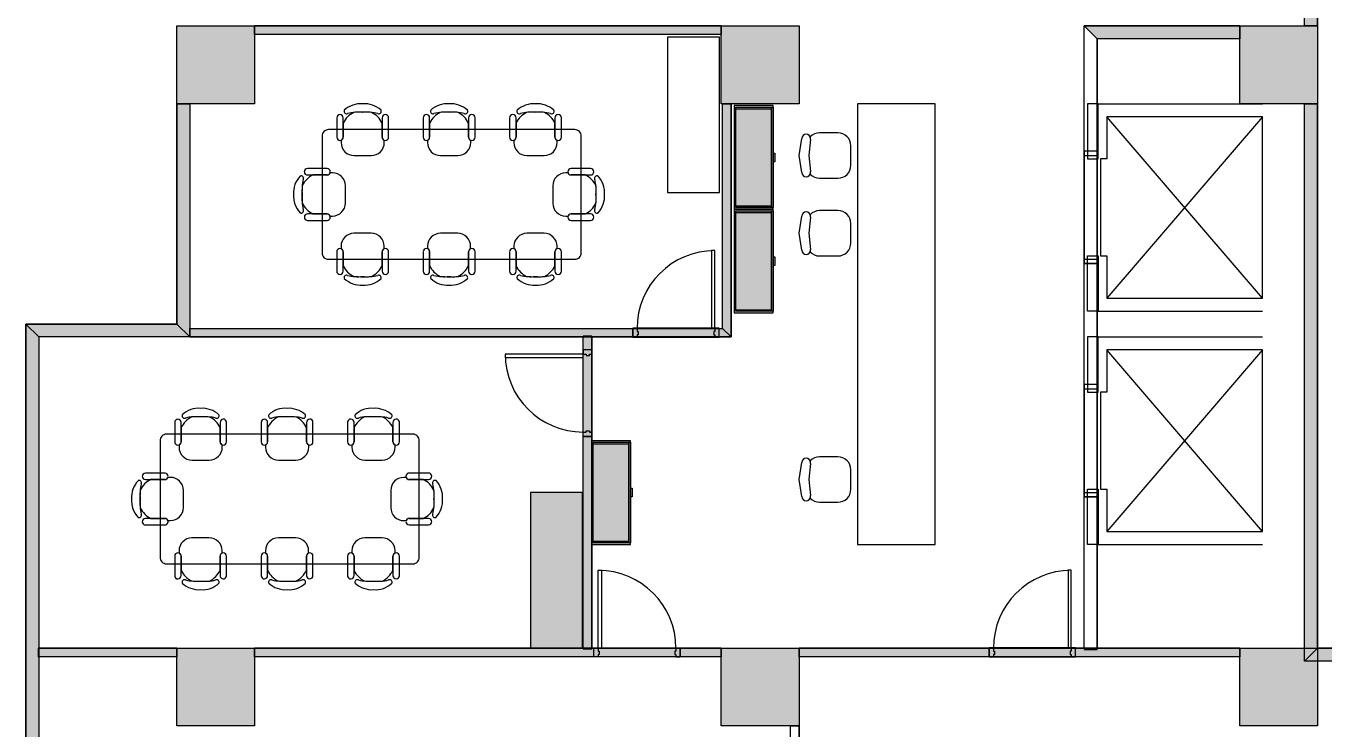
# Model space of a CAD drawing. Extents: x 3 to 120, y 2 to 103.
# Drawn here: x 30.2 to 80.2, y 41.9 to 69 of the extents above; entities that cross this region are included whole.
import ezdxf

# ---------------------------------------------------------------- set-up
doc = ezdxf.new("R2010")
doc.units = 0
doc.header["$LTSCALE"] = 1.44
doc.header["$MEASUREMENT"] = 0
doc.layers.add('01_-_WALLS', color=250, linetype='CONTINUOUS')
doc.layers.add('12_-_FURNITURE', color=5, linetype='CONTINUOUS')

msp = doc.modelspace()

# ---------------------------------------------------------------- hatches: boundary and pattern name
at = {"layer": '01_-_WALLS'}
for points in [[(79.5, 69), (79.5, 90), (79.75, 90), (80, 90), (80, 69), (79.75, 69)], [(36, 66), (36, 69), (39, 69), (39, 66)], [(57, 68.667), (39, 68.667), (39, 68.833), (39, 69), (57, 69), (57, 68.833)], [(57, 66), (57, 69), (60, 69), (60, 66)], [(77, 68.5), (71.5, 68.5), (71, 69), (77, 69), (77, 68.75)], [(77, 66), (77, 69), (80, 69), (80, 66)], [(36.5, 66), (36.5, 57), (36, 57.5), (36, 66), (36.25, 66)], [(57.042, 57.333), (57.042, 66), (57.208, 66), (57.375, 66), (57.375, 57)], [(79.5, 44.5), (79.5, 66), (79.75, 66), (80, 66), (80, 45)], [(30.679, 57), (30.679, 8.422), (30.179, 8.429), (30.179, 57.5)], [(36.5, 57), (30.679, 57), (30.179, 57.5), (36, 57.5)], [(36.5, 57.333), (57.042, 57.333), (57.375, 57), (36.5, 57), (36.5, 57.167)], [(51.667, 57), (52, 57), (52, 57.033), (51.667, 57.033)], [(51.667, 45), (51.667, 57), (52, 57), (52, 45)], [(30.679, 44.667), (30.679, 45), (30.645, 45), (30.645, 44.667)], [(36, 44.667), (30.679, 44.667), (30.679, 45), (36, 45), (36, 44.833)], [(36, 42), (36, 45), (39, 45), (39, 42)], [(57, 44.667), (39, 44.667), (39, 44.833), (39, 45), (57, 45), (57, 44.833)], [(52, 45), (51.667, 45), (51.667, 44.967), (52, 44.967)], [(57, 42), (57, 45), (60, 45), (60, 42)], [(77, 44.667), (60, 44.667), (60, 44.833), (60, 45), (77, 45), (77, 44.833)], [(71.5, 45), (71, 45), (71, 44.95), (71.5, 44.95)], [(77, 42), (77, 45), (80, 45), (80, 42)], [(97, 44.5), (79.5, 44.5), (80, 45), (97, 45), (97, 44.75)]]:
    msp.add_hatch(color=256, dxfattribs=at).paths.add_polyline_path(points)
at = {"layer": '12_-_FURNITURE'}
for points in [[(57.5, 61.929), (59, 61.929), (59, 65.929), (57.5, 65.929)], [(57.5, 57.929), (59, 57.929), (59, 61.929), (57.5, 61.929)], [(52, 49), (53.5, 49), (53.5, 53), (52, 53)], [(52.062, 49.063), (52.062, 52.938), (53.5, 52.938), (53.5, 49.063)], [(49.643, 45), (51.643, 45), (51.643, 51), (49.643, 51)]]:
    msp.add_hatch(color=256, dxfattribs=at).paths.add_polyline_path(points)
h = msp.add_hatch(color=256, dxfattribs=at)
h.paths.add_polyline_path([(59, 63.762), (59, 64.095), (59.062, 64.095), (59.062, 63.762)])
h.paths.add_polyline_path([(57.562, 61.991), (57.562, 65.866), (59, 65.866), (59, 61.991)])
h = msp.add_hatch(color=256, dxfattribs=at)
h.paths.add_polyline_path([(59, 59.762), (59, 60.095), (59.062, 60.095), (59.062, 59.762)])
h.paths.add_polyline_path([(57.562, 57.991), (57.562, 61.866), (59, 61.866), (59, 57.991)])

# ---------------------------------------------------------------- linework, layer by layer
at = {"layer": '01_-_WALLS', "linetype": 'CONTINUOUS'}
for p, q in [((71, 45), (71, 69)), ((71.5, 45), (71.5, 68.5)), ((71.542, 66), (77.875, 66)), ((77.875, 58.5), (71.875, 65.5)), ((77.875, 65.5), (71.875, 58.5)), ((71.5, 64.167), (71, 64.167)), ((71.5, 59.833), (71, 59.833)), ((71.542, 58), (77.875, 58)), ((30.179, 57.5), (30.179, 8.429)), ((36, 57.5), (30.179, 57.5)), ((53.583, 57), (53.583, 57.333)), ((53.583, 57.333), (53.75, 57.333)), ((53.583, 57), (53.583, 57.333)), ((53.75, 57.333), (53.75, 57.208)), ((53.75, 57.208), (53.792, 57.208)), ((53.75, 57.083), (53.75, 57)), ((53.792, 57.083), (53.75, 57.083)), ((53.792, 57.208), (53.792, 57.083)), ((56.75, 57.208), (56.708, 57.208)), ((56.708, 57.208), (56.708, 57.083)), ((56.708, 57.083), (56.75, 57.083)), ((56.917, 57.333), (56.75, 57.333)), ((56.75, 57.333), (56.75, 57.208)), ((56.75, 57.083), (56.75, 57)), ((56.917, 57), (56.917, 57.333)), ((56.917, 57), (56.917, 57.333)), ((30.679, 57), (30.679, 8.422)), ((36.5, 57), (30.679, 57)), ((51.667, 45), (51.667, 57)), ((52, 45), (52, 57)), ((53.75, 57), (53.583, 57)), ((56.75, 57), (56.917, 57)), ((71.542, 57), (77.875, 57)), ((52, 56.5), (51.667, 56.5)), ((51.667, 56.5), (51.667, 56.333)), ((52, 56.5), (51.667, 56.5)), ((51.667, 56.333), (51.792, 56.333)), ((51.792, 56.333), (51.792, 56.292)), ((51.792, 56.292), (51.917, 56.292)), ((51.917, 56.333), (52, 56.333)), ((51.917, 56.292), (51.917, 56.333)), ((52, 56.333), (52, 56.5)), ((77.875, 49.5), (71.875, 56.5)), ((77.875, 56.5), (71.875, 49.5)), ((71.5, 55.167), (71, 55.167)), ((51.667, 53.167), (51.667, 53.333)), ((51.667, 53.333), (51.792, 53.333)), ((52, 53.167), (51.667, 53.167)), ((52, 53.167), (51.667, 53.167)), ((51.792, 53.333), (51.792, 53.375)), ((51.792, 53.375), (51.917, 53.375)), ((51.917, 53.375), (51.917, 53.333)), ((51.917, 53.333), (52, 53.333)), ((52, 53.333), (52, 53.167)), ((71.5, 50.833), (71, 50.833)), ((71.542, 49), (77.875, 49)), ((52.083, 44.667), (52.083, 45)), ((52.083, 45), (52.25, 45)), ((52.083, 44.667), (52.083, 45)), ((52.25, 44.667), (52.083, 44.667)), ((52.25, 45), (52.25, 44.875)), ((52.25, 44.875), (52.292, 44.875)), ((52.25, 44.75), (52.25, 44.667)), ((52.292, 44.75), (52.25, 44.75)), ((52.292, 44.875), (52.292, 44.75)), ((55.25, 44.875), (55.208, 44.875)), ((55.208, 44.875), (55.208, 44.75)), ((55.208, 44.75), (55.25, 44.75)), ((55.417, 45), (55.25, 45)), ((55.25, 45), (55.25, 44.875)), ((55.25, 44.75), (55.25, 44.667)), ((55.25, 44.667), (55.417, 44.667)), ((55.417, 44.667), (55.417, 45)), ((55.417, 44.667), (55.417, 45)), ((67.333, 44.667), (67.333, 45)), ((67.333, 45), (67.5, 45)), ((67.333, 44.667), (67.333, 45)), ((67.5, 44.667), (67.333, 44.667)), ((67.5, 45), (67.5, 44.875)), ((67.5, 44.875), (67.542, 44.875)), ((67.5, 44.75), (67.5, 44.667)), ((67.542, 44.75), (67.5, 44.75)), ((67.542, 44.875), (67.542, 44.75)), ((70.5, 44.875), (70.458, 44.875)), ((70.458, 44.875), (70.458, 44.75)), ((70.458, 44.75), (70.5, 44.75)), ((70.667, 45), (70.5, 45)), ((70.5, 45), (70.5, 44.875)), ((70.5, 44.75), (70.5, 44.667)), ((70.5, 44.667), (70.667, 44.667)), ((70.667, 44.667), (70.667, 45)), ((70.667, 44.667), (70.667, 45))]:
    msp.add_line(p, q, dxfattribs=at)
for points in [[(79.5, 69), (79.5, 90), (79.75, 90), (80, 90), (80, 69), (79.75, 69)], [(36, 66), (36, 69), (39, 69), (39, 66)], [(57, 68.667), (39, 68.667), (39, 68.833), (39, 69), (57, 69), (57, 68.833)], [(57, 66), (57, 69), (60, 69), (60, 66)], [(77, 68.5), (71.5, 68.5), (71, 69), (77, 69), (77, 68.75)], [(71, 45), (71, 69), (71.5, 68.5), (71.5, 45)], [(77, 66), (77, 69), (80, 69), (80, 66)], [(36.5, 66), (36.5, 57), (36, 57.5), (36, 66), (36.25, 66)], [(57.042, 57.333), (57.042, 66), (57.208, 66), (57.375, 66), (57.375, 57)], [(71.542, 66), (71.125, 66), (71.125, 63.875), (71.542, 63.875)], [(79.5, 44.5), (79.5, 66), (79.75, 66), (80, 66), (80, 45)], [(71.875, 65.5), (71.875, 63.875), (71.625, 63.875), (71.625, 60.125), (71.875, 60.125), (71.875, 58.5), (77.875, 58.5), (77.875, 60.125), (77.875, 63.875), (77.875, 65.5)], [(71.508, 59.833), (71.508, 64.167), (70.992, 64.167), (70.992, 59.833)], [(71.5, 64.167), (71, 64.167), (71, 64), (71.5, 64)], [(56.625, 60.333), (56.625, 57.333), (56.75, 57.333), (56.75, 60.333)], [(71.542, 58), (71.125, 58), (71.125, 60.125), (71.542, 60.125)], [(71.5, 59.833), (71, 59.833), (71, 60), (71.5, 60)], [(30.679, 57), (30.679, 8.422), (30.179, 8.429), (30.179, 57.5)], [(36.5, 57), (30.679, 57), (30.179, 57.5), (36, 57.5)], [(36.5, 57.333), (57.042, 57.333), (57.375, 57), (36.5, 57), (36.5, 57.167)], [(53.583, 56.992), (56.917, 56.992), (56.917, 57.341), (53.583, 57.341)], [(51.667, 57), (52, 57), (52, 57.033), (51.667, 57.033)], [(51.667, 45), (51.667, 57), (52, 57), (52, 45)], [(71.542, 57), (71.125, 57), (71.125, 54.875), (71.542, 54.875)], [(48.667, 56.208), (51.667, 56.208), (51.667, 56.333), (48.667, 56.333)], [(52.008, 53.167), (52.008, 56.5), (51.659, 56.5), (51.659, 53.167)], [(71.875, 56.5), (71.875, 54.875), (71.625, 54.875), (71.625, 51.125), (71.875, 51.125), (71.875, 49.5), (77.875, 49.5), (77.875, 51.125), (77.875, 54.875), (77.875, 56.5)], [(71.508, 50.833), (71.508, 55.167), (70.992, 55.167), (70.992, 50.833)], [(71.5, 55.167), (71, 55.167), (71, 55), (71.5, 55)], [(71.542, 49), (71.125, 49), (71.125, 51.125), (71.542, 51.125)], [(71.5, 50.833), (71, 50.833), (71, 51), (71.5, 51)], [(52.375, 48), (52.375, 45), (52.25, 45), (52.25, 48)], [(70.375, 48), (70.375, 45), (70.5, 45), (70.5, 48)], [(30.679, 44.667), (30.679, 45), (30.645, 45), (30.645, 44.667)], [(36, 44.667), (30.679, 44.667), (30.679, 45), (36, 45), (36, 44.833)], [(36, 42), (36, 45), (39, 45), (39, 42)], [(57, 44.667), (39, 44.667), (39, 44.833), (39, 45), (57, 45), (57, 44.833)], [(52, 45), (51.667, 45), (51.667, 44.967), (52, 44.967)], [(55.417, 44.659), (52.083, 44.659), (52.083, 45.008), (55.417, 45.008)], [(57, 42), (57, 45), (60, 45), (60, 42)], [(77, 44.667), (60, 44.667), (60, 44.833), (60, 45), (77, 45), (77, 44.833)], [(67.333, 44.659), (70.667, 44.659), (70.667, 45.008), (67.333, 45.008)], [(71.5, 45), (71, 45), (71, 44.95), (71.5, 44.95)], [(77, 42), (77, 45), (80, 45), (80, 42)], [(97, 44.5), (79.5, 44.5), (80, 45), (97, 45), (97, 44.75)], [(59.667, 6), (59.667, 42), (59.833, 42), (60, 42), (60, 6), (59.833, 6)]]:
    msp.add_lwpolyline(points, close=True, dxfattribs=at)
for points in [[(79.75, 69), (79.5, 69), (79.5, 90), (79.75, 90)], [(79.75, 69), (80, 69), (80, 90), (79.75, 90)], [(57, 68.833), (57, 69), (39, 69), (39, 68.833)], [(57, 68.833), (57, 68.667), (39, 68.667), (39, 68.833)], [(77, 68.75), (77, 69), (71, 69)], [(77, 68.75), (77, 68.5), (71.5, 68.5)], [(36.25, 66), (36, 66), (36, 57.5)], [(36.25, 66), (36.5, 66), (36.5, 57)], [(57.042, 57.333), (57.042, 66), (57.208, 66)], [(57.375, 57), (57.375, 66), (57.208, 66)], [(79.5, 44.5), (79.5, 66), (79.75, 66)], [(80, 45), (80, 66), (79.75, 66)], [(36.5, 57.167), (36.5, 57.333), (57.042, 57.333)], [(36.5, 57.167), (36.5, 57), (57.375, 57)], [(36, 44.833), (36, 45), (30.679, 45)], [(36, 44.833), (36, 44.667), (30.679, 44.667)], [(57, 44.833), (57, 45), (39, 45), (39, 44.833)], [(57, 44.833), (57, 44.667), (39, 44.667), (39, 44.833)], [(77, 44.833), (77, 45), (60, 45), (60, 44.833)], [(77, 44.833), (77, 44.667), (60, 44.667), (60, 44.833)], [(97, 44.75), (97, 44.5), (79.5, 44.5)], [(97, 44.75), (97, 45), (80, 45)], [(59.833, 6), (59.667, 6), (59.667, 42), (59.833, 42)], [(59.833, 6), (60, 6), (60, 42), (59.833, 42)]]:
    msp.add_lwpolyline(points, dxfattribs=at)
for centre, start, end in [((56.75, 57.333), 90, 180), ((51.667, 56.333), 180, 270), ((52.25, 45), 0, 90), ((70.5, 45), 90, 180)]:
    msp.add_arc(centre, 3, start, end, dxfattribs=at)
at = {"layer": '12_-_FURNITURE', "linetype": 'CONTINUOUS'}
for p, q in [((57.562, 65.804), (58.938, 65.804)), ((58.938, 61.991), (58.938, 65.866)), ((42.417, 65.25), (42.417, 64.708)), ((43.916, 65.458), (43.916, 64.708)), ((43.916, 64.709), (43.916, 65.254)), ((44.167, 64.708), (44.167, 65.458)), ((45.75, 65.25), (45.75, 64.708)), ((47.25, 65.458), (47.25, 64.708)), ((47.25, 64.709), (47.25, 65.254)), ((47.5, 64.708), (47.5, 65.458)), ((49.083, 65.25), (49.083, 64.708)), ((50.583, 65.458), (50.583, 64.708)), ((50.583, 64.709), (50.583, 65.254)), ((50.833, 64.708), (50.833, 65.458)), ((60, 64.004), (60.104, 64.657)), ((60.436, 64.625), (60.376, 64.003)), ((60.439, 64.625), (60.378, 64.003)), ((60.999, 64.875), (60.793, 64.875)), ((61.499, 64.875), (60.999, 64.875)), ((42.335, 64.59), (42.335, 64.5)), ((44.001, 64.5), (44.001, 64.591)), ((45.668, 64.59), (45.668, 64.5)), ((47.334, 64.5), (47.334, 64.591)), ((49.001, 64.59), (49.001, 64.5)), ((50.668, 64.5), (50.668, 64.591)), ((62, 63.625), (62, 64.375)), ((42.835, 64), (43.501, 64)), ((46.168, 64), (46.835, 64)), ((49.501, 64), (50.168, 64)), ((60, 64.003), (60, 64.004)), ((60, 64.004), (60, 64.004)), ((60, 64.001), (60, 64.003)), ((60.104, 63.348), (60, 64.001)), ((60, 64.001), (60, 64.001)), ((60.376, 64.003), (60.436, 63.38)), ((60.378, 64.003), (60.439, 63.38)), ((41.792, 63.5), (41.042, 63.5)), ((41.042, 63.25), (41.792, 63.25)), ((41.791, 63.25), (41.246, 63.25)), ((42, 63.334), (41.909, 63.334)), ((51.09, 63.332), (51, 63.332)), ((51.75, 63.25), (51.208, 63.25)), ((60.793, 63.125), (61.499, 63.125)), ((42.5, 62.168), (42.5, 62.835)), ((50.5, 62.832), (50.5, 62.165)), ((41.25, 61.75), (41.792, 61.75)), ((41.91, 61.668), (42, 61.668)), ((51, 61.666), (51.091, 61.666)), ((51.958, 61.75), (51.208, 61.75)), ((51.209, 61.75), (51.754, 61.75)), ((57.562, 62.054), (58.938, 62.054)), ((57.562, 61.804), (58.938, 61.804)), ((58.938, 57.991), (58.938, 61.866)), ((60, 61.004), (60.104, 61.657)), ((60.436, 61.625), (60.376, 61.003)), ((60.439, 61.625), (60.378, 61.003)), ((60.999, 61.875), (60.793, 61.875)), ((61.499, 61.875), (60.999, 61.875)), ((51.208, 61.5), (51.958, 61.5)), ((62, 60.625), (62, 61.375)), ((43.499, 61), (42.832, 61)), ((46.832, 61), (46.165, 61)), ((50.165, 61), (49.499, 61)), ((60, 61.003), (60, 61.004)), ((60, 61.004), (60, 61.004)), ((60, 61.001), (60, 61.003)), ((60.104, 60.348), (60, 61.001)), ((60, 61.001), (60, 61.001)), ((60.376, 61.003), (60.436, 60.38)), ((60.378, 61.003), (60.439, 60.38)), ((42.167, 60.292), (42.167, 59.542)), ((42.332, 60.5), (42.332, 60.409)), ((42.417, 59.542), (42.417, 60.292)), ((42.417, 60.291), (42.417, 59.746)), ((43.917, 59.75), (43.917, 60.292)), ((43.999, 60.41), (43.999, 60.5)), ((45.5, 60.292), (45.5, 59.542)), ((45.666, 60.5), (45.666, 60.409)), ((45.75, 59.542), (45.75, 60.292)), ((45.75, 60.291), (45.75, 59.746)), ((47.25, 59.75), (47.25, 60.292)), ((47.332, 60.41), (47.332, 60.5)), ((48.833, 60.292), (48.833, 59.542)), ((48.999, 60.5), (48.999, 60.409)), ((49.084, 59.542), (49.084, 60.292)), ((49.084, 60.291), (49.084, 59.746)), ((50.583, 59.75), (50.583, 60.292)), ((50.665, 60.41), (50.665, 60.5)), ((60.793, 60.125), (61.499, 60.125)), ((57.562, 58.054), (58.938, 58.054)), ((37.666, 53.708), (37.666, 52.958)), ((37.917, 52.958), (37.917, 53.708)), ((41, 53.708), (41, 52.958)), ((41.25, 52.958), (41.25, 53.708)), ((44.333, 53.708), (44.333, 52.958)), ((44.583, 52.958), (44.583, 53.708)), ((36.167, 53.5), (36.167, 52.958)), ((37.666, 52.959), (37.666, 53.504)), ((39.5, 53.5), (39.5, 52.958)), ((41, 52.959), (41, 53.504)), ((42.833, 53.5), (42.833, 52.958)), ((44.333, 52.959), (44.333, 53.504)), ((36.085, 52.84), (36.085, 52.75)), ((37.751, 52.75), (37.751, 52.841)), ((39.418, 52.84), (39.418, 52.75)), ((41.084, 52.75), (41.084, 52.841)), ((42.751, 52.84), (42.751, 52.75)), ((44.418, 52.75), (44.418, 52.841)), ((52.062, 52.875), (53.438, 52.875)), ((53.438, 49.063), (53.438, 52.938)), ((36.585, 52.25), (37.251, 52.25)), ((39.918, 52.25), (40.585, 52.25)), ((43.251, 52.25), (43.918, 52.25)), ((60, 51.504), (60.104, 52.157)), ((60.436, 52.125), (60.376, 51.503)), ((60.439, 52.125), (60.378, 51.503)), ((60.999, 52.375), (60.793, 52.375)), ((61.499, 52.375), (60.999, 52.375)), ((35.542, 51.75), (34.792, 51.75)), ((35.75, 51.584), (35.659, 51.584)), ((44.84, 51.582), (44.75, 51.582)), ((62, 51.125), (62, 51.875)), ((34.792, 51.5), (35.542, 51.5)), ((35.541, 51.5), (34.996, 51.5)), ((36.25, 50.418), (36.25, 51.085)), ((44.25, 51.082), (44.25, 50.415)), ((45.5, 51.5), (44.958, 51.5)), ((60, 51.503), (60, 51.504)), ((60, 51.504), (60, 51.504)), ((60, 51.501), (60, 51.503)), ((60.104, 50.848), (60, 51.501)), ((60, 51.501), (60, 51.501)), ((60.376, 51.503), (60.436, 50.88)), ((60.378, 51.503), (60.439, 50.88)), ((60.793, 50.625), (61.499, 50.625)), ((35, 50), (35.542, 50)), ((35.66, 49.918), (35.75, 49.918)), ((44.75, 49.916), (44.841, 49.916)), ((45.708, 50), (44.958, 50)), ((44.958, 49.75), (45.708, 49.75)), ((44.959, 50), (45.504, 50)), ((37.249, 49.25), (36.582, 49.25)), ((40.582, 49.25), (39.915, 49.25)), ((43.915, 49.25), (43.249, 49.25)), ((52.062, 49.125), (53.438, 49.125)), ((36.082, 48.75), (36.082, 48.659)), ((37.749, 48.66), (37.749, 48.75)), ((39.416, 48.75), (39.416, 48.659)), ((41.082, 48.66), (41.082, 48.75)), ((42.749, 48.75), (42.749, 48.659)), ((44.415, 48.66), (44.415, 48.75)), ((35.917, 48.542), (35.917, 47.792)), ((36.167, 47.792), (36.167, 48.542)), ((36.167, 48.541), (36.167, 47.996)), ((37.667, 48), (37.667, 48.542)), ((39.25, 48.542), (39.25, 47.792)), ((39.5, 47.792), (39.5, 48.542)), ((39.5, 48.541), (39.5, 47.996)), ((41, 48), (41, 48.542)), ((42.583, 48.542), (42.583, 47.792)), ((42.834, 47.792), (42.834, 48.542)), ((42.834, 48.541), (42.834, 47.996)), ((44.333, 48), (44.333, 48.542))]:
    msp.add_line(p, q, dxfattribs=at)
for points in [[(54.929, 62.571), (56.929, 62.571), (56.929, 68.571), (54.929, 68.571)], [(57.5, 61.929), (59, 61.929), (59, 65.929), (57.5, 65.929)], [(57.562, 61.991), (57.562, 65.866), (59, 65.866), (59, 61.991)], [(62.25, 49), (65.25, 49), (65.25, 66), (62.25, 66)], [(59, 63.762), (59, 64.095), (59.062, 64.095), (59.062, 63.762)], [(57.5, 57.929), (59, 57.929), (59, 61.929), (57.5, 61.929)], [(57.562, 57.991), (57.562, 61.866), (59, 61.866), (59, 57.991)], [(59, 59.762), (59, 60.095), (59.062, 60.095), (59.062, 59.762)], [(52, 49), (53.5, 49), (53.5, 53), (52, 53)], [(52.062, 49.063), (52.062, 52.938), (53.5, 52.938), (53.5, 49.063)], [(53.5, 50.833), (53.5, 51.167), (53.562, 51.167), (53.562, 50.833)], [(49.643, 45), (51.643, 45), (51.643, 51), (49.643, 51)]]:
    msp.add_lwpolyline(points, close=True, dxfattribs=at)
for points in [[(42.292, 64.583, 0.414214), (42.417, 64.708), (42.417, 65.458, 0.414214), (42.292, 65.583, 0.414214), (42.167, 65.458), (42.167, 64.708, 0.414214)], [(45.625, 64.583, 0.414214), (45.75, 64.708), (45.75, 65.458, 0.414214), (45.625, 65.583, 0.414214), (45.5, 65.458), (45.5, 64.708, 0.414214)], [(48.959, 64.583, 0.414214), (49.084, 64.708), (49.084, 65.458, 0.414214), (48.959, 65.583, 0.414214), (48.833, 65.458), (48.833, 64.708, 0.414214)], [(51.6, 60.25), (51.6, 64.75, 0.414214), (51.35, 65), (41.85, 65, 0.414214), (41.6, 64.75), (41.6, 60.25, 0.414214), (41.85, 60), (51.35, 60, 0.414214)], [(51.083, 63.375, 0.414214), (51.208, 63.25), (51.958, 63.25, 0.414214), (52.083, 63.375, 0.414214), (51.958, 63.5), (51.208, 63.5, 0.414214)], [(41.917, 61.625, 0.414214), (41.792, 61.75), (41.042, 61.75, 0.414214), (40.917, 61.625, 0.414214), (41.042, 61.5), (41.792, 61.5, 0.414214)], [(44.041, 60.417, 0.414214), (43.916, 60.292), (43.916, 59.542, 0.414214), (44.041, 59.417, 0.414214), (44.167, 59.542), (44.167, 60.292, 0.414214)], [(47.375, 60.417, 0.414214), (47.25, 60.292), (47.25, 59.542, 0.414214), (47.375, 59.417, 0.414214), (47.5, 59.542), (47.5, 60.292, 0.414214)], [(50.708, 60.417, 0.414214), (50.583, 60.292), (50.583, 59.542, 0.414214), (50.708, 59.417, 0.414214), (50.833, 59.542), (50.833, 60.292, 0.414214)], [(36.042, 52.833, 0.414214), (36.167, 52.958), (36.167, 53.708, 0.414214), (36.042, 53.833, 0.414214), (35.917, 53.708), (35.917, 52.958, 0.414214)], [(39.375, 52.833, 0.414214), (39.5, 52.958), (39.5, 53.708, 0.414214), (39.375, 53.833, 0.414214), (39.25, 53.708), (39.25, 52.958, 0.414214)], [(42.709, 52.833, 0.414214), (42.834, 52.958), (42.834, 53.708, 0.414214), (42.709, 53.833, 0.414214), (42.583, 53.708), (42.583, 52.958, 0.414214)], [(45.35, 48.5), (45.35, 53, 0.414214), (45.1, 53.25), (35.6, 53.25, 0.414214), (35.35, 53), (35.35, 48.5, 0.414214), (35.6, 48.25), (45.1, 48.25, 0.414214)], [(44.833, 51.625, 0.414214), (44.958, 51.5), (45.708, 51.5, 0.414214), (45.833, 51.625, 0.414214), (45.708, 51.75), (44.958, 51.75, 0.414214)], [(35.667, 49.875, 0.414214), (35.542, 50), (34.792, 50, 0.414214), (34.667, 49.875, 0.414214), (34.792, 49.75), (35.542, 49.75, 0.414214)], [(37.791, 48.667, 0.414214), (37.666, 48.542), (37.666, 47.792, 0.414214), (37.791, 47.667, 0.414214), (37.917, 47.792), (37.917, 48.542, 0.414214)], [(41.125, 48.667, 0.414214), (41, 48.542), (41, 47.792, 0.414214), (41.125, 47.667, 0.414214), (41.25, 47.792), (41.25, 48.542, 0.414214)], [(44.458, 48.667, 0.414214), (44.333, 48.542), (44.333, 47.792, 0.414214), (44.458, 47.667, 0.414214), (44.583, 47.792), (44.583, 48.542, 0.414214)]]:
    msp.add_lwpolyline(points, format="xyb", close=True, dxfattribs=at)
for centre, radius, start, end in [((43.205, 64.879), 0.872, 115.8498, 154.7686), ((43.13, 64.879), 0.872, 25.5407, 64.0068), ((46.539, 64.879), 0.872, 115.8498, 154.7686), ((46.463, 64.879), 0.872, 25.5407, 64.0068), ((49.872, 64.879), 0.872, 115.8498, 154.7686), ((49.796, 64.879), 0.872, 25.5407, 64.0068), ((44.042, 65.458), 0.125, 90.1633, 180.1633), ((44.041, 65.458), 0.126, 359.9282, 89.9282), ((47.375, 65.458), 0.125, 90.1633, 180.1633), ((47.374, 65.458), 0.126, 359.9282, 89.9282), ((50.708, 65.458), 0.125, 90.1633, 180.1633), ((50.708, 65.458), 0.126, 359.9282, 89.9282), ((42.292, 64.708), 0.125, 290.0072, 0.1353), ((44.042, 64.709), 0.125, 180.1132, 251.0417), ((44.041, 64.708), 0.125, 180.1888, 270.1888), ((44.042, 64.708), 0.125, 269.8314, 359.8314), ((45.625, 64.708), 0.125, 290.0072, 0.1353), ((47.375, 64.709), 0.125, 180.1132, 251.0417), ((47.374, 64.708), 0.125, 180.1888, 270.1888), ((47.375, 64.708), 0.125, 269.8314, 359.8314), ((48.959, 64.708), 0.125, 290.0072, 0.1353), ((50.708, 64.709), 0.125, 180.1132, 251.0417), ((50.708, 64.708), 0.125, 180.1888, 270.1888), ((50.709, 64.708), 0.125, 269.8314, 359.8314), ((60.793, 64.374), 0.501, 89.9717, 136.7919), ((61.5, 64.375), 0.5, 0.0389, 90.0389), ((42.834, 64.5), 0.5, 180.0336, 270.0336), ((43.501, 64.5), 0.5, 269.9958, 0), ((46.168, 64.5), 0.5, 180.0336, 270.0336), ((46.835, 64.5), 0.5, 269.9958, 0), ((49.501, 64.5), 0.5, 180.0336, 270.0336), ((50.168, 64.5), 0.5, 269.9958, 0), ((61.5, 63.625), 0.5, 269.9611, 359.9611), ((41.621, 62.463), 0.872, 115.5407, 154.0068), ((41.042, 63.374), 0.126, 89.9282, 179.9282), ((41.042, 63.375), 0.125, 180.1633, 270.1633), ((41.791, 63.375), 0.125, 270.1132, 341.0417), ((41.792, 63.375), 0.125, 359.8314, 89.8314), ((41.792, 63.374), 0.125, 270.1888, 0.1888), ((42, 62.835), 0.5, 0, 89.9958), ((51, 62.832), 0.5, 90.0336, 180.0336), ((51.208, 63.375), 0.125, 200.0072, 270.1353), ((51.379, 62.461), 0.872, 25.8498, 64.7686), ((60.793, 63.626), 0.501, 222.9707, 270.0284), ((41.621, 62.539), 0.872, 205.8498, 244.7686), ((42, 62.168), 0.5, 270.0336, 0.0336), ((51, 62.165), 0.5, 179.9958, 269.9958), ((51.379, 62.537), 0.872, 295.5407, 334.0068), ((41.792, 61.625), 0.125, 20.0072, 90.1353), ((51.208, 61.626), 0.125, 90.1888, 180.1888), ((51.208, 61.625), 0.125, 179.8314, 269.8314), ((51.209, 61.625), 0.125, 90.1132, 161.0417), ((51.958, 61.625), 0.125, 0.1633, 90.1633), ((51.958, 61.626), 0.126, 269.9282, 359.9282), ((60.793, 61.374), 0.501, 89.9717, 136.7919), ((61.5, 61.375), 0.5, 0.0389, 90.0389), ((42.832, 60.5), 0.5, 89.9958, 179.9958), ((43.499, 60.5), 0.5, 0.0336, 90.0336), ((46.165, 60.5), 0.5, 89.9958, 179.9958), ((46.832, 60.5), 0.5, 0.0336, 90.0336), ((49.499, 60.5), 0.5, 89.9958, 179.9958), ((50.166, 60.5), 0.5, 0.0336, 90.0336), ((61.5, 60.625), 0.5, 269.9611, 359.9611), ((42.291, 60.292), 0.125, 89.8314, 179.8314), ((42.292, 60.292), 0.125, 0.1888, 90.1888), ((42.292, 60.291), 0.125, 0.1132, 71.0417), ((44.041, 60.292), 0.125, 110.0072, 180.1353), ((45.625, 60.292), 0.125, 89.8314, 179.8314), ((45.626, 60.292), 0.125, 0.1888, 90.1888), ((45.625, 60.291), 0.125, 0.1132, 71.0417), ((47.375, 60.292), 0.125, 110.0072, 180.1353), ((48.958, 60.292), 0.125, 89.8314, 179.8314), ((48.959, 60.292), 0.125, 0.1888, 90.1888), ((48.958, 60.291), 0.125, 0.1132, 71.0417), ((50.708, 60.292), 0.125, 110.0072, 180.1353), ((60.793, 60.626), 0.501, 222.9707, 270.0284), ((43.204, 60.121), 0.872, 205.5407, 244.0068), ((43.128, 60.121), 0.872, 295.8498, 334.7686), ((46.537, 60.121), 0.872, 205.5407, 244.0068), ((46.461, 60.121), 0.872, 295.8498, 334.7686), ((49.87, 60.121), 0.872, 205.5407, 244.0068), ((49.795, 60.121), 0.872, 295.8498, 334.7686), ((42.292, 59.542), 0.126, 179.9282, 269.9282), ((42.292, 59.542), 0.125, 270.1633, 0.1633), ((45.626, 59.542), 0.126, 179.9282, 269.9282), ((45.625, 59.542), 0.125, 270.1633, 0.1633), ((48.959, 59.542), 0.126, 179.9282, 269.9282), ((48.958, 59.542), 0.125, 270.1633, 0.1633), ((36.955, 53.129), 0.872, 115.8498, 154.7686), ((36.88, 53.129), 0.872, 25.5407, 64.0068), ((37.792, 53.708), 0.125, 90.1633, 180.1633), ((37.791, 53.708), 0.126, 359.9282, 89.9282), ((40.289, 53.129), 0.872, 115.8498, 154.7686), ((40.213, 53.129), 0.872, 25.5407, 64.0068), ((41.125, 53.708), 0.125, 90.1633, 180.1633), ((41.124, 53.708), 0.126, 359.9282, 89.9282), ((43.622, 53.129), 0.872, 115.8498, 154.7686), ((43.546, 53.129), 0.872, 25.5407, 64.0068), ((44.458, 53.708), 0.125, 90.1633, 180.1633), ((44.458, 53.708), 0.126, 359.9282, 89.9282), ((36.042, 52.958), 0.125, 290.0072, 0.1353), ((36.584, 52.75), 0.5, 180.0336, 270.0336), ((37.251, 52.75), 0.5, 269.9958, 0), ((37.792, 52.959), 0.125, 180.1132, 251.0417), ((37.791, 52.958), 0.125, 180.1888, 270.1888), ((37.792, 52.958), 0.125, 269.8314, 359.8314), ((39.375, 52.958), 0.125, 290.0072, 0.1353), ((39.918, 52.75), 0.5, 180.0336, 270.0336), ((40.585, 52.75), 0.5, 269.9958, 0), ((41.125, 52.959), 0.125, 180.1132, 251.0417), ((41.124, 52.958), 0.125, 180.1888, 270.1888), ((41.125, 52.958), 0.125, 269.8314, 359.8314), ((42.709, 52.958), 0.125, 290.0072, 0.1353), ((43.251, 52.75), 0.5, 180.0336, 270.0336), ((43.918, 52.75), 0.5, 269.9958, 0), ((44.458, 52.959), 0.125, 180.1132, 251.0417), ((44.458, 52.958), 0.125, 180.1888, 270.1888), ((44.459, 52.958), 0.125, 269.8314, 359.8314), ((60.793, 51.874), 0.501, 89.9717, 136.7919), ((61.5, 51.875), 0.5, 0.0389, 90.0389), ((34.792, 51.624), 0.126, 89.9282, 179.9282), ((34.792, 51.625), 0.125, 180.1633, 270.1633), ((35.541, 51.625), 0.125, 270.1132, 341.0417), ((35.542, 51.625), 0.125, 359.8314, 89.8314), ((35.542, 51.624), 0.125, 270.1888, 0.1888), ((35.75, 51.085), 0.5, 0, 89.9958), ((44.75, 51.082), 0.5, 90.0336, 180.0336), ((44.958, 51.625), 0.125, 200.0072, 270.1353), ((35.371, 50.713), 0.872, 115.5407, 154.0068), ((45.129, 50.711), 0.872, 25.8498, 64.7686), ((61.5, 51.125), 0.5, 269.9611, 359.9611), ((60.793, 51.126), 0.501, 222.9707, 270.0284), ((35.371, 50.789), 0.872, 205.8498, 244.7686), ((35.75, 50.418), 0.5, 270.0336, 0.0336), ((44.75, 50.415), 0.5, 179.9958, 269.9958), ((45.129, 50.787), 0.872, 295.5407, 334.0068), ((35.542, 49.875), 0.125, 20.0072, 90.1353), ((44.958, 49.876), 0.125, 90.1888, 180.1888), ((44.958, 49.875), 0.125, 179.8314, 269.8314), ((44.959, 49.875), 0.125, 90.1132, 161.0417), ((45.708, 49.875), 0.125, 0.1633, 90.1633), ((45.708, 49.876), 0.126, 269.9282, 359.9282), ((36.582, 48.75), 0.5, 89.9958, 179.9958), ((37.249, 48.75), 0.5, 0.0336, 90.0336), ((39.915, 48.75), 0.5, 89.9958, 179.9958), ((40.582, 48.75), 0.5, 0.0336, 90.0336), ((43.249, 48.75), 0.5, 89.9958, 179.9958), ((43.916, 48.75), 0.5, 0.0336, 90.0336), ((36.041, 48.542), 0.125, 89.8314, 179.8314), ((36.042, 48.542), 0.125, 0.1888, 90.1888), ((36.042, 48.541), 0.125, 0.1132, 71.0417), ((37.791, 48.542), 0.125, 110.0072, 180.1353), ((39.375, 48.542), 0.125, 89.8314, 179.8314), ((39.376, 48.542), 0.125, 0.1888, 90.1888), ((39.375, 48.541), 0.125, 0.1132, 71.0417), ((41.125, 48.542), 0.125, 110.0072, 180.1353), ((42.708, 48.542), 0.125, 89.8314, 179.8314), ((42.709, 48.542), 0.125, 0.1888, 90.1888), ((42.708, 48.541), 0.125, 0.1132, 71.0417), ((44.458, 48.542), 0.125, 110.0072, 180.1353), ((36.042, 47.792), 0.126, 179.9282, 269.9282), ((36.042, 47.792), 0.125, 270.1633, 0.1633), ((36.954, 48.371), 0.872, 205.5407, 244.0068), ((36.878, 48.371), 0.872, 295.8498, 334.7686), ((39.376, 47.792), 0.126, 179.9282, 269.9282), ((39.375, 47.792), 0.125, 270.1633, 0.1633), ((40.287, 48.371), 0.872, 205.5407, 244.0068), ((40.211, 48.371), 0.872, 295.8498, 334.7686), ((42.709, 47.792), 0.126, 179.9282, 269.9282), ((42.708, 47.792), 0.125, 270.1633, 0.1633), ((43.62, 48.371), 0.872, 205.5407, 244.0068), ((43.545, 48.371), 0.872, 295.8498, 334.7686)]:
    msp.add_arc(centre, radius, start, end, dxfattribs=at)
for centre, major_axis, ratio, start_param, end_param in [((42.543, 65.708), (-0.0939, 0), 0.999847, 5.840345, 8.296241), ((43.097, 65.065), (-0.935, 0), 0.999847, 4.638229, 5.464262), ((43.001, 63.948), (-1.727, 0), 0.999847, 4.616577, 4.956945), ((43.162, 60.796), (-4.88, 0), 0.999847, 4.640539, 4.781381), ((43.229, 65.046), (-0.953, 0), 0.999847, 3.968818, 4.778472), ((43.328, 63.897), (-1.777, 0), 0.999847, 4.472728, 4.803318), ((43.791, 65.706), (-0.0932, 0), 0.999847, 1.108408, 3.605588), ((45.876, 65.708), (-0.0939, 0), 0.999847, 5.840345, 8.296241), ((46.43, 65.065), (-0.935, 0), 0.999847, 4.638229, 5.464262), ((46.335, 63.948), (-1.727, 0), 0.999847, 4.616577, 4.956945), ((46.495, 60.796), (-4.88, 0), 0.999847, 4.640539, 4.781381), ((46.562, 65.046), (-0.953, 0), 0.999847, 3.968818, 4.778472), ((46.661, 63.897), (-1.777, 0), 0.999847, 4.472728, 4.803318), ((47.125, 65.706), (-0.0932, 0), 0.999847, 1.108408, 3.605588), ((49.21, 65.708), (-0.0939, 0), 0.999847, 5.840345, 8.296241), ((49.764, 65.065), (-0.935, 0), 0.999847, 4.638229, 5.464262), ((49.668, 63.948), (-1.727, 0), 0.999847, 4.616577, 4.956945), ((49.828, 60.796), (-4.88, 0), 0.999847, 4.640539, 4.781381), ((49.896, 65.046), (-0.953, 0), 0.999847, 3.968818, 4.778472), ((49.994, 63.897), (-1.777, 0), 0.999847, 4.472728, 4.803318), ((50.458, 65.706), (-0.0932, 0), 0.999847, 1.108408, 3.605588), ((60.273, 64.657), (-0.169, 0), 0.993661, -1.570796, 0), ((60.273, 64.657), (-0.169, 0), 0.993661, 3.141593, 4.712389), ((60.27, 64.657), (-0.169, 0), 0.993661, -3.141593, -2.777625), ((60.27, 64.657), (-0.169, 0), 0.993661, 2.948377, 3.141593), ((60.273, 64.657), (-0.169, 0), 0.993661, 2.948377, 3.141593), ((41.454, 62.562), (0, -0.953), 0.999847, 3.968818, 4.778472), ((40.794, 63.125), (0, -0.0932), 0.999847, 1.108408, 3.605588), ((52.208, 63.124), (0, 0.0939), 0.999847, 5.840345, 8.296241), ((51.565, 62.57), (0, 0.935), 0.999847, 4.638229, 5.464262), ((60.273, 63.348), (0.169, 0), 0.993661, 3.141593, 4.712389), ((60.273, 63.348), (0.169, 0), 0.993661, -1.570796, 0), ((60.27, 63.348), (0.169, 0), 0.993661, -0.386815, 0), ((60.27, 63.348), (0.169, 0), 0.993661, 0, 0.193216), ((60.273, 63.348), (0.169, 0), 0.993661, 0, 0.193216), ((42.603, 62.661), (0, -1.777), 0.999847, 4.472728, 4.803318), ((45.704, 62.495), (0, -4.88), 0.999847, 4.640539, 4.781381), ((50.448, 62.665), (0, 1.727), 0.999847, 4.616577, 4.956945), ((47.296, 62.505), (0, 4.88), 0.999847, 4.640539, 4.781381), ((41.435, 62.43), (0, -0.935), 0.999847, 4.638229, 5.464262), ((42.552, 62.335), (0, -1.727), 0.999847, 4.616577, 4.956945), ((50.397, 62.339), (0, 1.777), 0.999847, 4.472728, 4.803318), ((51.546, 62.438), (0, 0.953), 0.999847, 3.968818, 4.778472), ((40.792, 61.876), (0, -0.0939), 0.999847, 5.840345, 8.296241), ((52.206, 61.875), (0, 0.0932), 0.999847, 1.108408, 3.605588), ((60.273, 61.657), (-0.169, 0), 0.993661, -1.570796, 0), ((60.273, 61.657), (-0.169, 0), 0.993661, 3.141593, 4.712389), ((60.27, 61.657), (-0.169, 0), 0.993661, -3.141593, -2.777625), ((60.27, 61.657), (-0.169, 0), 0.993661, 2.948377, 3.141593), ((60.273, 61.657), (-0.169, 0), 0.993661, 2.948377, 3.141593), ((60.273, 60.348), (0.169, 0), 0.993661, 3.141593, 4.712389), ((60.273, 60.348), (0.169, 0), 0.993661, -1.570796, 0), ((60.27, 60.348), (0.169, 0), 0.993661, -0.386815, 0), ((60.27, 60.348), (0.169, 0), 0.993661, 0, 0.193216), ((60.273, 60.348), (0.169, 0), 0.993661, 0, 0.193216), ((42.542, 59.294), (0.0932, 0), 0.999847, 1.108408, 3.605588), ((43.104, 59.954), (0.953, 0), 0.999847, 3.968818, 4.778472), ((43.006, 61.103), (1.777, 0), 0.999847, 4.472728, 4.803318), ((43.172, 64.204), (4.88, 0), 0.999847, 4.640539, 4.781381), ((43.332, 61.052), (1.727, 0), 0.999847, 4.616577, 4.956945), ((43.236, 59.935), (0.935, 0), 0.999847, 4.638229, 5.464262), ((43.79, 59.292), (0.0939, 0), 0.999847, 5.840345, 8.296241), ((45.875, 59.294), (0.0932, 0), 0.999847, 1.108408, 3.605588), ((46.438, 59.954), (0.953, 0), 0.999847, 3.968818, 4.778472), ((46.339, 61.103), (1.777, 0), 0.999847, 4.472728, 4.803318), ((46.505, 64.204), (4.88, 0), 0.999847, 4.640539, 4.781381), ((46.665, 61.052), (1.727, 0), 0.999847, 4.616577, 4.956945), ((46.57, 59.935), (0.935, 0), 0.999847, 4.638229, 5.464262), ((47.124, 59.292), (0.0939, 0), 0.999847, 5.840345, 8.296241), ((49.209, 59.294), (0.0932, 0), 0.999847, 1.108408, 3.605588), ((49.771, 59.954), (0.953, 0), 0.999847, 3.968818, 4.778472), ((49.672, 61.103), (1.777, 0), 0.999847, 4.472728, 4.803318), ((49.838, 64.204), (4.88, 0), 0.999847, 4.640539, 4.781381), ((49.999, 61.052), (1.727, 0), 0.999847, 4.616577, 4.956945), ((49.903, 59.935), (0.935, 0), 0.999847, 4.638229, 5.464262), ((50.457, 59.292), (0.0939, 0), 0.999847, 5.840345, 8.296241), ((36.847, 53.315), (-0.935, 0), 0.999847, 4.638229, 5.464262), ((36.979, 53.296), (-0.953, 0), 0.999847, 3.968818, 4.778472), ((40.18, 53.315), (-0.935, 0), 0.999847, 4.638229, 5.464262), ((40.312, 53.296), (-0.953, 0), 0.999847, 3.968818, 4.778472), ((43.514, 53.315), (-0.935, 0), 0.999847, 4.638229, 5.464262), ((43.646, 53.296), (-0.953, 0), 0.999847, 3.968818, 4.778472), ((36.293, 53.958), (-0.0939, 0), 0.999847, 5.840345, 8.296241), ((36.751, 52.198), (-1.727, 0), 0.999847, 4.616577, 4.956945), ((36.912, 49.046), (-4.88, 0), 0.999847, 4.640539, 4.781381), ((37.078, 52.147), (-1.777, 0), 0.999847, 4.472728, 4.803318), ((37.541, 53.956), (-0.0932, 0), 0.999847, 1.108408, 3.605588), ((39.626, 53.958), (-0.0939, 0), 0.999847, 5.840345, 8.296241), ((40.085, 52.198), (-1.727, 0), 0.999847, 4.616577, 4.956945), ((40.245, 49.046), (-4.88, 0), 0.999847, 4.640539, 4.781381), ((40.411, 52.147), (-1.777, 0), 0.999847, 4.472728, 4.803318), ((40.875, 53.956), (-0.0932, 0), 0.999847, 1.108408, 3.605588), ((42.96, 53.958), (-0.0939, 0), 0.999847, 5.840345, 8.296241), ((43.418, 52.198), (-1.727, 0), 0.999847, 4.616577, 4.956945), ((43.578, 49.046), (-4.88, 0), 0.999847, 4.640539, 4.781381), ((43.744, 52.147), (-1.777, 0), 0.999847, 4.472728, 4.803318), ((44.208, 53.956), (-0.0932, 0), 0.999847, 1.108408, 3.605588), ((60.273, 52.157), (-0.169, 0), 0.993661, -1.570796, 0), ((60.273, 52.157), (-0.169, 0), 0.993661, 3.141593, 4.712389), ((60.27, 52.157), (-0.169, 0), 0.993661, -3.141593, -2.777625), ((60.27, 52.157), (-0.169, 0), 0.993661, 2.948377, 3.141593), ((60.273, 52.157), (-0.169, 0), 0.993661, 2.948377, 3.141593), ((35.204, 50.812), (0, -0.953), 0.999847, 3.968818, 4.778472), ((34.544, 51.375), (0, -0.0932), 0.999847, 1.108408, 3.605588), ((36.353, 50.911), (0, -1.777), 0.999847, 4.472728, 4.803318), ((39.454, 50.745), (0, -4.88), 0.999847, 4.640539, 4.781381), ((45.958, 51.374), (0, 0.0939), 0.999847, 5.840345, 8.296241), ((44.198, 50.915), (0, 1.727), 0.999847, 4.616577, 4.956945), ((41.046, 50.755), (0, 4.88), 0.999847, 4.640539, 4.781381), ((45.315, 50.82), (0, 0.935), 0.999847, 4.638229, 5.464262), ((35.185, 50.68), (0, -0.935), 0.999847, 4.638229, 5.464262), ((36.302, 50.585), (0, -1.727), 0.999847, 4.616577, 4.956945), ((44.147, 50.589), (0, 1.777), 0.999847, 4.472728, 4.803318), ((45.296, 50.688), (0, 0.953), 0.999847, 3.968818, 4.778472), ((60.273, 50.848), (0.169, 0), 0.993661, 3.141593, 4.712389), ((60.273, 50.848), (0.169, 0), 0.993661, -1.570796, 0), ((60.27, 50.848), (0.169, 0), 0.993661, -0.386815, 0), ((60.27, 50.848), (0.169, 0), 0.993661, 0, 0.193216), ((60.273, 50.848), (0.169, 0), 0.993661, 0, 0.193216), ((34.542, 50.126), (0, -0.0939), 0.999847, 5.840345, 8.296241), ((45.956, 50.125), (0, 0.0932), 0.999847, 1.108408, 3.605588), ((36.292, 47.544), (0.0932, 0), 0.999847, 1.108408, 3.605588), ((36.756, 49.353), (1.777, 0), 0.999847, 4.472728, 4.803318), ((36.922, 52.454), (4.88, 0), 0.999847, 4.640539, 4.781381), ((37.082, 49.302), (1.727, 0), 0.999847, 4.616577, 4.956945), ((37.54, 47.542), (0.0939, 0), 0.999847, 5.840345, 8.296241), ((39.625, 47.544), (0.0932, 0), 0.999847, 1.108408, 3.605588), ((40.089, 49.353), (1.777, 0), 0.999847, 4.472728, 4.803318), ((40.255, 52.454), (4.88, 0), 0.999847, 4.640539, 4.781381), ((40.415, 49.302), (1.727, 0), 0.999847, 4.616577, 4.956945), ((40.874, 47.542), (0.0939, 0), 0.999847, 5.840345, 8.296241), ((42.959, 47.544), (0.0932, 0), 0.999847, 1.108408, 3.605588), ((43.422, 49.353), (1.777, 0), 0.999847, 4.472728, 4.803318), ((43.588, 52.454), (4.88, 0), 0.999847, 4.640539, 4.781381), ((43.749, 49.302), (1.727, 0), 0.999847, 4.616577, 4.956945), ((44.207, 47.542), (0.0939, 0), 0.999847, 5.840345, 8.296241), ((36.854, 48.204), (0.953, 0), 0.999847, 3.968818, 4.778472), ((36.986, 48.185), (0.935, 0), 0.999847, 4.638229, 5.464262), ((40.188, 48.204), (0.953, 0), 0.999847, 3.968818, 4.778472), ((40.32, 48.185), (0.935, 0), 0.999847, 4.638229, 5.464262), ((43.521, 48.204), (0.953, 0), 0.999847, 3.968818, 4.778472), ((43.653, 48.185), (0.935, 0), 0.999847, 4.638229, 5.464262)]:
    msp.add_ellipse(centre, major_axis=major_axis, ratio=ratio, start_param=start_param, end_param=end_param, dxfattribs=at)

doc.saveas('drawing.dxf')
